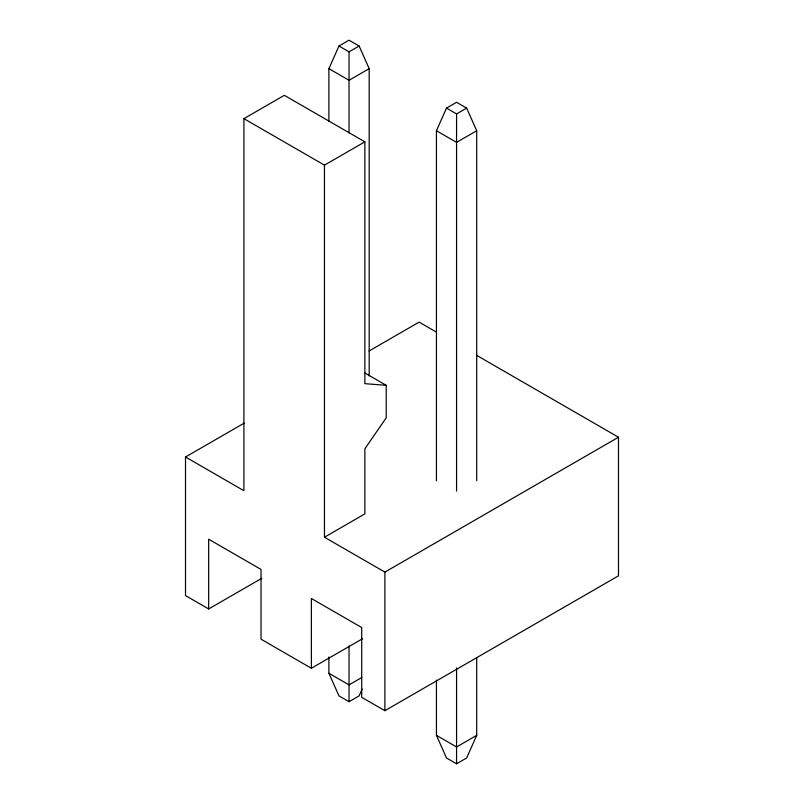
<?xml version="1.0" encoding="UTF-8"?>
<svg xmlns="http://www.w3.org/2000/svg" width="804" height="804" viewBox="0 0 804 804"><rect width="100%" height="100%" fill="white"/><g stroke="black" fill="none" stroke-linecap="round" stroke-linejoin="round"><path stroke-width="1.21" d="M328.896 121.334L328.896 68.652L338.966 46.009L349.036 40.2L359.107 46.009L369.177 68.652L369.177 375.97M436.441 480.712L436.441 130.74L446.501 108.098L456.571 102.289L466.642 108.098L476.712 130.74L476.712 480.712M362.122 689.108L359.107 695.902L349.036 701.711L338.966 695.902L328.896 673.26L328.896 656.958M476.712 657.582L476.712 735.348L466.642 757.991L456.571 763.8L446.501 757.991L436.441 735.348L436.441 680.154M338.966 46.009L349.036 51.828L359.107 46.009M243.913 118.65L284.314 95.324L364.865 141.836L364.865 383.679L386.211 385.307L386.211 417.859L364.865 448.783L364.865 513.897L324.464 537.223L324.464 165.152L243.913 118.65L243.913 490.711L185.513 456.994L185.513 595.593L208.668 608.96L261.913 578.227M369.177 68.652L349.036 80.279L328.896 68.652M324.464 165.152L364.865 141.836M446.501 108.098L456.571 113.917L466.642 108.098M476.712 130.74L456.571 142.368L436.441 130.74M185.513 456.994L244.185 423.125M369.136 350.976L419.115 322.123L436.451 332.132M324.464 537.223L384.885 572.106L618.487 437.235L618.487 575.825L384.885 710.696L361.72 697.329L361.72 627.562L311.379 598.498L311.379 668.255L261.029 639.19L261.029 569.433L208.668 539.203L208.668 608.96M311.379 668.255L362.443 638.778M361.75 677.541L349.036 684.887L328.896 673.26M476.712 735.348L456.571 746.976L436.441 735.348M476.541 355.278L618.487 437.235M364.735 372.905L386.211 385.307M456.571 113.917L456.571 491.083M456.571 667.953L456.571 763.8M384.885 572.106L384.885 710.696M349.036 51.828L349.036 132.962M349.036 646.004L349.036 701.711"/></g></svg>
